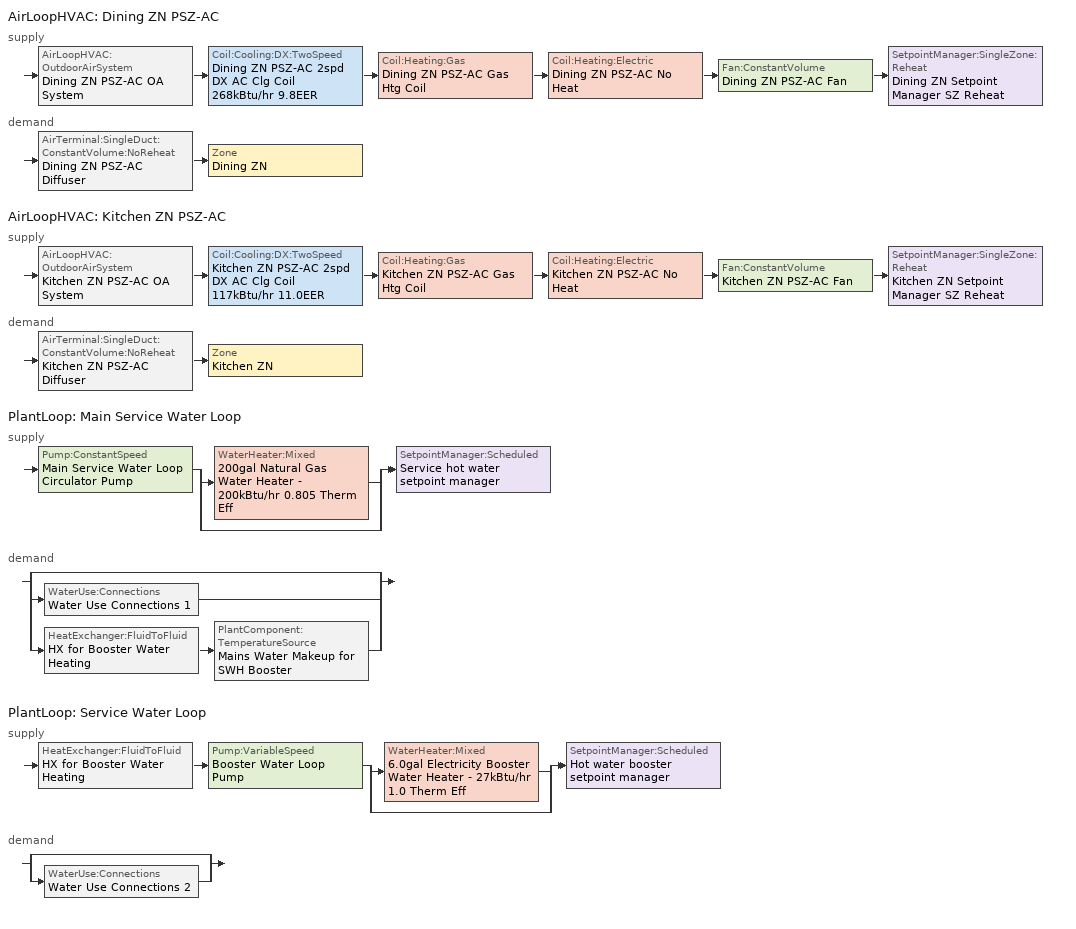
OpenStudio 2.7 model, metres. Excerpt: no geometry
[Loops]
AirLoopHVAC 'Dining ZN PSZ-AC'
 supply: AirLoopHVAC:OutdoorAirSystem 'Dining ZN PSZ-AC OA System' > Coil:Cooling:DX:TwoSpeed 'Dining ZN PSZ-AC 2spd DX AC Clg Coil 268kBtu/hr 9.8EER' > Coil:Heating:Gas 'Dining ZN PSZ-AC Gas Htg Coil' > Coil:Heating:Electric 'Dining ZN PSZ-AC No Heat' > Fan:ConstantVolume 'Dining ZN PSZ-AC Fan' > SetpointManager:SingleZone:Reheat 'Dining ZN Setpoint Manager SZ Reheat'
 demand: AirTerminal:SingleDuct:ConstantVolume:NoReheat 'Dining ZN PSZ-AC Diffuser' > Zone 'Dining ZN'
AirLoopHVAC 'Kitchen ZN PSZ-AC'
 supply: AirLoopHVAC:OutdoorAirSystem 'Kitchen ZN PSZ-AC OA System' > Coil:Cooling:DX:TwoSpeed 'Kitchen ZN PSZ-AC 2spd DX AC Clg Coil 117kBtu/hr 11.0EER' > Coil:Heating:Gas 'Kitchen ZN PSZ-AC Gas Htg Coil' > Coil:Heating:Electric 'Kitchen ZN PSZ-AC No Heat' > Fan:ConstantVolume 'Kitchen ZN PSZ-AC Fan' > SetpointManager:SingleZone:Reheat 'Kitchen ZN Setpoint Manager SZ Reheat'
 demand: AirTerminal:SingleDuct:ConstantVolume:NoReheat 'Kitchen ZN PSZ-AC Diffuser' > Zone 'Kitchen ZN'
PlantLoop 'Main Service Water Loop'
 supply: Pump:ConstantSpeed 'Main Service Water Loop Circulator Pump' > split
  | WaterHeater:Mixed '200gal Natural Gas Water Heater - 200kBtu/hr 0.805 Therm Eff'
  | bypass
  join > SetpointManager:Scheduled 'Service hot water setpoint manager'
 demand: split
  | bypass
  | WaterUse:Connections 'Water Use Connections 1'
  | HeatExchanger:FluidToFluid 'HX for Booster Water Heating' > PlantComponent:TemperatureSource 'Mains Water Makeup for SWH Booster'
PlantLoop 'Service Water Loop'
 supply: HeatExchanger:FluidToFluid 'HX for Booster Water Heating' > Pump:VariableSpeed 'Booster Water Loop Pump' > split
  | WaterHeater:Mixed '6.0gal Electricity Booster Water Heater - 27kBtu/hr 1.0 Therm Eff'
  | bypass
  join > SetpointManager:Scheduled 'Hot water booster setpoint manager'
 demand: split
  | bypass
  | WaterUse:Connections 'Water Use Connections 2'
[Sizing:Zone] Zone Cooling Design Supply Air Temperature Input Method=SupplyAirTemperature; Zone Cooling Design Supply Air Temperature {C}=12.7778; Zone Cooling Design Supply Air Temperature Difference {deltaC}=11.11; Zone Heating Design Supply Air Temperature Input Method=SupplyAirTemperature; Zone Heating Design Supply Air Temperature {C}=50; Zone Heating Design Supply Air Temperature Difference {deltaC}=11.11; Zone Cooling Design Supply Air Humidity Ratio {kg-H2O/kg-air}=0.0085; Zone Heating Design Supply Air Humidity Ratio {kg-H2O/kg-air}=0.008; Cooling Design Air Flow Method=DesignDayWithLimit; Heating Design Air Flow Method=DesignDay; Account for Dedicated Outdoor Air System=No; Dedicated Outdoor Air System Control Strategy=NeutralSupplyAir; Dedicated Outdoor Air Low Setpoint Temperature for Design {C}=autosize; Dedicated Outdoor Air High Setpoint Temperature for Design {C}=autosize
Name | Cooling Minimum Air Flow per Zone Floor Area {m3/s-m2}
Dining ZN | 0.00358118
Kitchen ZN | 0
[Zone equipment]
Dining ZN: Dining ZN PSZ-AC Diffuser, Dining ZN Exhaust Fan
Kitchen ZN: Kitchen ZN PSZ-AC Diffuser, Kitchen ZN Exhaust Fan
[AirLoopHVAC] Availability Schedule=RestaurantSitDown HVACOperationSchd; Design Supply Air Flow Rate {m3/s}=AutoSize
Dining ZN PSZ-AC; Kitchen ZN PSZ-AC
[Sizing:System] Type of Load to Size On=Sensible; Design Outdoor Air Flow Rate {m3/s}=Autosize; Central Heating Maximum System Air Flow Ratio=1; Preheat Design Temperature {C}=7.22222; Preheat Design Humidity Ratio {kg-H2O/kg-Air}=0.008; Precool Design Temperature {C}=12.7778; Precool Design Humidity Ratio {kg-H2O/kg-Air}=0.008; Central Cooling Design Supply Air Temperature {C}=12.7778; Central Heating Design Supply Air Temperature {C}=50; Sizing Option=Coincident; 100% Outdoor Air in Cooling=No; 100% Outdoor Air in Heating=No; Central Cooling Design Supply Air Humidity Ratio {kg-H2O/kg-Air}=0.0085; Central Heating Design Supply Air Humidity Ratio {kg-H2O/kg-Air}=0.008; Cooling Design Air Flow Method=DesignDay; Cooling Design Air Flow Rate {m3/s}=0; Heating Design Air Flow Method=DesignDay; Heating Design Air Flow Rate {m3/s}=0; System Outdoor Air Method=ZoneSum; Zone Maximum Outdoor Air Fraction=1; Cooling Supply Air Flow Rate Per Floor Area {m3/s-m2}=0.00996765; Cooling Fraction of Autosized Cooling Supply Air Flow Rate=1; Cooling Supply Air Flow Rate Per Unit Cooling Capacity {m3/s-W}=3.94755e-05; Heating Supply Air Flow Rate Per Floor Area {m3/s-m2}=0.00996765; Heating Fraction of Autosized Heating Supply Air Flow Rate=1; Heating Fraction of Autosized Cooling Supply Air Flow Rate=1; Heating Supply Air Flow Rate Per Unit Heating Capacity {m3/s-W}=3.15882e-05; Cooling Design Capacity Method=CoolingDesignCapacity; Cooling Design Capacity {W}=autosize; Cooling Design Capacity Per Floor Area {W/m2}=234.7; Fraction of Autosized Cooling Design Capacity=1; Heating Design Capacity Method=HeatingDesignCapacity; Heating Design Capacity {W}=autosize; Heating Design Capacity Per Floor Area {W/m2}=157; Fraction of Autosized Heating Design Capacity=1; Central Cooling Capacity Control Method=OnOff
Dining ZN PSZ-AC; Kitchen ZN PSZ-AC
[SetpointManager:SingleZone:Reheat] Minimum Supply Air Temperature {C}=12.7778; Maximum Supply Air Temperature {C}=50
Name | Control Zone | Setpoint Node or NodeList
Dining ZN Setpoint Manager SZ Reheat | Dining ZN | Dining ZN PSZ-AC Supply Outlet Node
Kitchen ZN Setpoint Manager SZ Reheat | Kitchen ZN | Kitchen ZN PSZ-AC Supply Outlet Node
[Fan:ConstantVolume] Availability Schedule=RestaurantSitDown HVACOperationSchd; Pressure Rise {Pa}=622.722; Maximum Flow Rate {m3/s}=AutoSize; Motor In Airstream Fraction=1
Name | Fan Total Efficiency | Motor Efficiency
Dining ZN PSZ-AC Fan | 0.58175 | 0.895
Kitchen ZN PSZ-AC Fan | 0.56225 | 0.865
[Coil:Heating:Gas] Availability Schedule=Always On Discrete; Gas Burner Efficiency=0.8; Nominal Capacity {W}=AutoSize; Parasitic Electric Load {W}=0; Parasitic Gas Load {W}=0
Dining ZN PSZ-AC Gas Htg Coil; Kitchen ZN PSZ-AC Gas Htg Coil
[Coil:Heating:Electric] Availability Schedule=Always Off Discrete; Efficiency=1; Nominal Capacity {W}=0
Dining ZN PSZ-AC No Heat; Kitchen ZN PSZ-AC No Heat
[Coil:Cooling:DX:TwoSpeed] Availability Schedule=Always On Discrete; Rated High Speed Total Cooling Capacity {W}=Autosize; Rated High Speed Sensible Heat Ratio=Autosize; Rated High Speed Air Flow Rate {m3/s}=Autosize; Total Cooling Capacity Function of Temperature Curve=PSZ-AC_Unitary_PackagecoolCapFT; Total Cooling Capacity Function of Flow Fraction Curve=PSZ-AC_Unitary_PackagecoolFFF; Energy Input Ratio Function of Temperature Curve=PSZ-AC DX Unitary Package EIRFT; Energy Input Ratio Function of Flow Fraction Curve=PSZ-AC_Unitary_PackagecoolEIRFFF; Part Load Fraction Correlation Curve=PSZ-AC_Unitary_PackagecoolPLR; Rated Low Speed Total Cooling Capacity {W}=Autosize; Rated Low Speed Sensible Heat Ratio=0.69; Low Speed Total Cooling Capacity Function of Temperature Curve=PSZ-AC_Unitary_PackagecoolCapFT; Low Speed Energy Input Ratio Function of Temperature Curve=PSZ-AC DX Unitary Package EIRFT; Condenser Type=AirCooled; High Speed Evaporative Condenser Effectiveness=0; High Speed Evaporative Condenser Air Flow Rate {m3/s}=Autosize; High Speed Evaporative Condenser Pump Rated Power Consumption {W}=Autosize; Low Speed Evaporative Condenser Effectiveness=0; Low Speed Evaporative Condenser Air Flow Rate {m3/s}=Autosize; Low Speed Evaporative Condenser Pump Rated Power Consumption {W}=Autosize; Basin Heater Capacity {W/K}=10; Basin Heater Setpoint Temperature {C}=2
Name | Rated High Speed COP {W/W} | Rated Low Speed COP {W/W}
Dining ZN PSZ-AC 2spd DX AC Clg Coil 268kBtu/hr 9.8EER | 3.39929 | 3.39929
Kitchen ZN PSZ-AC 2spd DX AC Clg Coil 117kBtu/hr 11.0EER | 3.79883 | 3.79883
[Controller:OutdoorAir] Minimum Outdoor Air Flow Rate {m3/s}=autosize; Maximum Outdoor Air Flow Rate {m3/s}=Autosize; Economizer Control Type=DifferentialEnthalpy; Economizer Control Action Type=ModulateFlow; Lockout Type=NoLockout; Minimum Limit Type=FixedMinimum; Minimum Outdoor Air Schedule=RestaurantSitDown MinOA_MotorizedDamper_Sched; High Humidity Control=No; Heat Recovery Bypass Control Type=BypassWhenOAFlowGreaterThanMinimum
Name | Controller Mechanical Ventilation
Dining ZN PSZ-AC OA System Controller | Controller Mechanical Ventilation 1
Kitchen ZN PSZ-AC OA System Controller | Controller Mechanical Ventilation 2
[Controller:MechanicalVentilation] Availability Schedule=Always On Discrete; System Outdoor Air Method=ZoneSum
Controller Mechanical Ventilation 1; Controller Mechanical Ventilation 2
[AirLoopHVAC:OutdoorAirSystem]
Name | Controller
Dining ZN PSZ-AC OA System | Dining ZN PSZ-AC OA System Controller
Kitchen ZN PSZ-AC OA System | Kitchen ZN PSZ-AC OA System Controller
[AirTerminal:SingleDuct:ConstantVolume:NoReheat] Availability Schedule=Always On Discrete; Maximum Air Flow Rate {m3/s}=AutoSize
Dining ZN PSZ-AC Diffuser; Kitchen ZN PSZ-AC Diffuser
[Fan:ZoneExhaust] Availability Schedule=RestaurantSitDown HVACOperationSchd; System Availability Manager Coupling Mode=Decoupled
Name | Fan Total Efficiency | Pressure Rise {Pa} | Maximum Flow Rate {m3/s}
Dining ZN Exhaust Fan | 1 | 0 | 1.331432
Kitchen ZN Exhaust Fan | 0.385 | 124.544 | 2.548516
[Refrigeration:System]
RefrSystem - FullServiceRestaurant: Refrigeration Condenser=Refrigeration Condenser Air Cooled 1; Minimum Condensing Temperature {C}=21; Refrigeration System Working Fluid Type=R404a; Suction Temperature Control Type=ConstantSuctionTemperature; Suction Piping Zone=Kitchen ZN
[Refrigeration:Case]
Case Full Service Restaurant: Availability Schedule=Always On Discrete; Zone=Kitchen ZN; Rated Ambient Temperature {C}=23.8889; Rated Ambient Relative Humidity {percent}=55; Rated Total Cooling Capacity per Unit Length {W/m}=705.755; Rated Latent Heat Ratio=0.3; Rated Runtime Fraction=0.85; Case Length {m}=3.048; Case Operating Temperature {C}=2; Latent Case Credit Curve Type=CaseTemperatureMethod; Latent Case Credit Curve=Refrigeration Case Latent Credit Curve; Standard Case Fan Power per Unit Length {W/m}=61.8673; Operating Case Fan Power per Unit Length {W/m}=61.8673; Standard Case Lighting Power per Unit Length {W/m}=108.268; Installed Case Lighting Power per Unit Length {W/m}=108.268; Case Lighting Schedule=Always On Discrete; Fraction of Lighting Energy to Case=0.5; Anti-Sweat Heater Control Type=None; Humidity at Zero Anti-Sweat Heater Energy {percent}=0; Case Height {m}=1.5; Fraction of Anti-Sweat Heater Energy to Case=0.7; Case Defrost Power per Unit Length {W/m}=0; Case Defrost Type=OffCycle; Case Defrost Schedule=Refrigeration Defrost Schedule; Case Defrost Drip-Down Schedule=Refrigeration Defrost Schedule 1; Defrost Energy Correction Curve Type=None; Under Case HVAC Return Air Fraction=0; Refrigerated Case Restocking Schedule=Always Off; Case Credit Fraction Schedule=Refrigeration Case Credit Schedule; Design Evaporator Temperature or Brine Inlet Temperature {C}=-5.56
[Refrigeration:WalkIn]
Walk-In Full Service Restaurant: Availability Schedule=Always On Discrete; Rated Coil Cooling Capacity {W}=1678.72; Operating Temperature {C}=-23; Rated Cooling Source Temperature {C}=-28.3333; Rated Total Heating Power {W}=0; Rated Cooling Coil Fan Power {W}=51.5886; Rated Circulation Fan Power {W}=0; Rated Total Lighting Power {W}=80.52; Lighting Schedule=FullServiceRestaurant Bldg Light; Defrost Type=Electric; Defrost Control Type=TimeSchedule; Defrost Schedule=Refrigeration Defrost Schedule 2; Defrost Drip-Down Schedule=Refrigeration Defrost Schedule 3; Defrost Power {W}=2000.8; Temperature Termination Defrost Fraction to Ice=0.7; Restocking Schedule=RestaurantSitDown Kitchen_Case:1_WALKINFREEZER_WalkInStockingSched; Insulated Floor Surface Area {m2}=7.43224; Insulated Floor U-Value {W/m2-K}=0.207; WalkIn Zone Boundary 1=Refrigeration Walk In Zone Boundary 1
[Refrigeration:WalkIn:ZoneBoundary]
Refrigeration Walk In Zone Boundary 1: Zone=Kitchen ZN; Total Insulated Surface Area Facing Zone {m2}=43.4; Insulated Surface U-Value Facing Zone {W/m2-K}=0.235; Area of Stocking Doors Facing Zone {m2}=2; Height of Stocking Doors Facing Zone {m}=2; Stocking Door Opening Schedule Name Facing Zone=door_wi_sched; Stocking Door Opening Protection Type Facing Zone=StripCurtain
[Refrigeration:Condenser:AirCooled]
Refrigeration Condenser Air Cooled 1: Rated Effective Total Heat Rejection Rate Curve=Curve Linear 1; Rated Subcooling Temperature Difference {deltaC}=0; Condenser Fan Speed Control Type=Fixed; Rated Fan Power {W}=852.175; Minimum Fan Air Flow Ratio=0.1
[PlantLoop] Glycol Concentration=0; Plant Loop Volume {m3}=Autocalculate; Load Distribution Scheme=Optimal
Name | Maximum Loop Temperature {C} | Minimum Loop Temperature {C}
Main Service Water Loop | 60 | 10
Service Water Loop
[Sizing:Plant] Loop Type=Heating; Loop Design Temperature Difference {deltaC}=5; Sizing Option=NonCoincident; Zone Timesteps in Averaging Window=1; Coincident Sizing Factor Mode=None
Name | Design Loop Exit Temperature {C}
Main Service Water Loop | 60
Service Water Loop | 82.2222
[SetpointManager:Scheduled] Control Variable=Temperature
Name | Schedule | Setpoint Node or NodeList
Service hot water setpoint manager | Service Water Loop Temp - 140F | Main Service Water Loop Supply Outlet Node
Hot water booster setpoint manager | Service Water Booster Temp - 180.00000000000006F | Service Water Loop Supply Outlet Node
[Pump:ConstantSpeed]
Main Service Water Loop Circulator Pump: Rated Flow Rate {m3/s}=autosize; Rated Pump Head {Pa}=29891; Rated Power Consumption {W}=autosize; Motor Efficiency=0.7; Fraction of Motor Inefficiencies to Fluid Stream=0; Pump Control Type=Intermittent; Design Power Sizing Method=PowerPerFlowPerPressure; Design Electric Power per Unit Flow Rate {W/(m3/s)}=348701.1; Design Shaft Power per Unit Flow Rate per Unit Head {W-s/m3-Pa}=1.28205
[WaterHeater:Mixed] Deadband Temperature Difference {deltaC}=2; Heater Control Type=Cycle; Off Cycle Parasitic Heat Fraction to Tank=0; On Cycle Parasitic Heat Fraction to Tank=0; Ambient Temperature Indicator=ThermalZone; Ambient Temperature Thermal Zone=Kitchen ZN; Use Side Effectiveness=1; Source Side Effectiveness=1; Use Side Design Flow Rate {m3/s}=autosize; Source Side Design Flow Rate {m3/s}=autosize; Indirect Water Heating Recovery Time {hr}=1.5; Source Side Flow Control Mode=IndirectHeatPrimarySetpoint
Name | Tank Volume {m3} | Setpoint Temperature Schedule | Maximum Temperature Limit {C} | Heater Maximum Capacity {W} | Heater Fuel Type | Heater Thermal Efficiency | Off Cycle Parasitic Fuel Consumption Rate {W} | Off Cycle Parasitic Fuel Type | On Cycle Parasitic Fuel Consumption Rate {W} | On Cycle Parasitic Fuel Type | Off Cycle Loss Coefficient to Ambient Temperature {W/K} | On Cycle Loss Coefficient to Ambient Temperature {W/K}
200gal Natural Gas Water Heater - 200kBtu/hr 0.805 Therm Eff | 0.757082 | Service Water Loop Temp - 140F | 60 | 58614.2 | NaturalGas | 0.805128 | 993.32 | NaturalGas | 993.32 | NaturalGas | 9.66218 | 9.66218
6.0gal Electricity Booster Water Heater - 27kBtu/hr 1.0 Therm Eff | 0.0227125 | Service Water Booster Temp - 180.00000000000006F | 82.2222 | 7999.96 | Electricity | 1 | 0 | Electricity | 0 | Electricity | 1.05486 | 1.05486
[WaterUse:Connections]
Name | Water Use Equipment Name 1
Water Use Connections 1 | Kitchen Service Water Use 2.22gpm
Water Use Connections 2 | Booster Water Fixture - 1.33 gpm at 180F
[WaterUse:Equipment:Definition]
Name | Peak Flow Rate {m3/s} | Target Temperature Schedule | Sensible Fraction Schedule | Latent Fraction Schedule
Kitchen Service Water Use Def 2.22gpm | 0.000139808 | Mixed Water At Faucet Temp - 140F | Fraction Sensible - 0.2 | Fraction Latent - 0.05
Booster Water Fixture Def - 1.33 gpm | 8.391e-05 | Mixed Water At Faucet Temp - 180F
[WaterUse:Equipment] Flow Rate Fraction Schedule=RestaurantSitDown BLDG_SWH_SCH
Name | Water Use Equipment Definition
Kitchen Service Water Use 2.22gpm | Kitchen Service Water Use Def 2.22gpm
Booster Water Fixture - 1.33 gpm at 180F | Booster Water Fixture Def - 1.33 gpm
[Pump:VariableSpeed]
Booster Water Loop Pump: Rated Pump Head {Pa}=0; Rated Power Consumption {W}=0; Motor Efficiency=1; Minimum Flow Rate {m3/s}=0; Pump Control Type=Continuous; Skin Loss Radiative Fraction=0.5; Design Power Sizing Method=PowerPerFlowPerPressure; Design Electric Power per Unit Flow Rate {W/(m3/s)}=348701.1; Design Shaft Power per Unit Flow Rate per Unit Head {W-s/m3-Pa}=1.28205; Design Minimum Flow Rate Fraction=0
[HeatExchanger:FluidToFluid]
HX for Booster Water Heating: Loop Demand Side Design Flow Rate {m3/s}=autosize; Loop Supply Side Design Flow Rate {m3/s}=autosize; Heat Exchange Model Type=Ideal; Heat Exchanger U-Factor Times Area Value {W/K}=autosize; Control Type=UncontrolledOn; Minimum Temperature Difference to Activate Heat Exchanger {deltaC}=0.01; Heat Transfer Metering End Use Type=LoopToLoop; Component Override Cooling Control Temperature Mode=Loop; Sizing Factor=1; Operation Minimum Temperature Limit {C}=0; Operation Maximum Temperature Limit {C}=100
[PlantComponent:TemperatureSource]
Mains Water Makeup for SWH Booster: Design Volume Flow Rate {m3/s}=autosize; Temperature Specification Type=Scheduled; Source Temperature {C}=8; Source Temperature Schedule=Mains Water Temperature
[Schedule:Ruleset]
Name | Default Day Schedule | Summer Design Day Schedule | Winter Design Day Schedule
RestaurantSitDown HVACOperationSchd | RestaurantSitDown HVACOperationSchd Default | RestaurantSitDown HVACOperationSchd Summer Design Day | RestaurantSitDown HVACOperationSchd Winter Design Day
RestaurantSitDown MinOA_MotorizedDamper_Sched | RestaurantSitDown MinOA_MotorizedDamper_Sched Default | RestaurantSitDown MinOA_MotorizedDamper_Sched Summer Design Day | RestaurantSitDown MinOA_MotorizedDamper_Sched Winter Design Day
Always Off | Always Off Default | Always Off Summer Design Day 16 | Always Off Winter Design Day 16
Refrigeration Defrost Schedule | Refrigeration Defrost Schedule Default
Refrigeration Defrost Schedule 1 | Refrigeration Defrost Schedule Default 1
Refrigeration Case Credit Schedule | Refrigeration Case Credit Schedule Default
RestaurantSitDown Kitchen_Case:1_WALKINFREEZER_WalkInStockingSched | RestaurantSitDown Kitchen_Case:1_WALKINFREEZER_WalkInStockingSched Default | RestaurantSitDown Kitchen_Case:1_WALKINFREEZER_WalkInStockingSched Summer Design Day | RestaurantSitDown Kitchen_Case:1_WALKINFREEZER_WalkInStockingSched Winter Design Day
FullServiceRestaurant Bldg Light | FullServiceRestaurant Bldg Light Default | FullServiceRestaurant Bldg Light Summer Design Day | FullServiceRestaurant Bldg Light Winter Design Day
door_wi_sched | door_wi_sched Default
Refrigeration Defrost Schedule 2 | Refrigeration Defrost Schedule Default 2
Refrigeration Defrost Schedule 3 | Refrigeration Defrost Schedule Default 3
Service Water Loop Temp - 140F | Service Water Loop Temp - 140F Default
Fraction Sensible - 0.2 | Fraction Sensible - 0.2 Default
Fraction Latent - 0.05 | Fraction Latent - 0.05 Default
Mixed Water At Faucet Temp - 140F | Mixed Water At Faucet Temp - 140F Default
RestaurantSitDown BLDG_SWH_SCH | RestaurantSitDown BLDG_SWH_SCH Default | RestaurantSitDown BLDG_SWH_SCH Summer Design Day | RestaurantSitDown BLDG_SWH_SCH Winter Design Day
Service Water Booster Temp - 180.00000000000006F | Service Water Booster Temp - 180.00000000000006F Default
Mixed Water At Faucet Temp - 180F | Mixed Water At Faucet Temp - 180F Default
[Schedule:Day]
RestaurantSitDown HVACOperationSchd Default; RestaurantSitDown HVACOperationSchd Winter Design Day; RestaurantSitDown HVACOperationSchd Summer Design Day; RestaurantSitDown HVACOperationSchd Default|WntrDsn|SmrDsn|Sun|Wkdy Day: 1, 0, 1, 5, 0, 0, 24, 0, 1
RestaurantSitDown MinOA_MotorizedDamper_Sched Default; RestaurantSitDown MinOA_MotorizedDamper_Sched Summer Design Day; RestaurantSitDown MinOA_MotorizedDamper_Sched Default|SmrDsn|Sat|Wkdy Day: 1, 0, 1, 6, 0, 0, 24, 0, 1
RestaurantSitDown MinOA_MotorizedDamper_Sched Winter Design Day; FullServiceRestaurant Bldg Light Summer Design Day: 24, 0, 1
Always Off Default: 1, 0, 0.08, 2, 0, 0.04, 4, 0, 0.01, 5, 0, 0.04, 6, 0, 0.27, 7, 0, 0.94, 8, 0, 1, 9, 0, 0.96, 10, 0, 0.84, 11, 0, 0.76, 12, 0, 0.61, 13, 0, 0.53, 14, 0, 0.47, 15, 0, 0.41, 16, 0, 0.47, 17, 0, 0.55, 18, 0, 0.73, 19, 0, 0.86, 20, 0, 0.82, 21, 0, 0.75, 22, 0, 0.61, 23, 0, 0.53, 24, 0, 1
Always Off Winter Design Day 16; Always Off Summer Design Day 16: 7, 0, 29.4, 8, 0, 26.7, 17, 0, 23.9, 18, 0, 26.7, 24, 0, 29.4
Refrigeration Defrost Schedule Default; Refrigeration Defrost Schedule Default 1: 0, 59, 0, 24, 0, 0
Refrigeration Case Credit Schedule Default: 7, 0, 0.2, 21, 0, 0.4, 24, 0, 0.2
RestaurantSitDown Kitchen_Case:1_WALKINFREEZER_WalkInStockingSched Default: 4, 0, 0, 5, 0, 725, 6, 0, 417, 7, 0, 290, 24, 0, 0
RestaurantSitDown Kitchen_Case:1_WALKINFREEZER_WalkInStockingSched Winter Design Day; RestaurantSitDown Kitchen_Case:1_WALKINFREEZER_WalkInStockingSched Summer Design Day; RestaurantSitDown Kitchen_Case:1_WALKINFREEZER_WalkInStockingSched WntrDsn|SmrDsn|Wknd|Mon|Wed|Thu Day: 4, 0, 0, 5, 0, 125, 6, 0, 117, 7, 0, 90, 19, 0, 0, 20, 0, 125, 21, 0, 117, 22, 0, 90, 24, 0, 0
FullServiceRestaurant Bldg Light Default: 1, 0, 0.45, 5, 0, 0.15, 6, 0, 0.45, 24, 0, 0.9
FullServiceRestaurant Bldg Light Winter Design Day: 24, 0, 0
door_wi_sched Default: 6, 0, 0, 22, 0, 0.0625, 24, 0, 0
Refrigeration Defrost Schedule Default 2; Refrigeration Defrost Schedule Default 3: 0, 59, 1, 10, 0, 0, 10, 59, 1, 24, 0, 0
Service Water Loop Temp - 140F Default; Mixed Water At Faucet Temp - 140F Default: 24, 0, 60
Fraction Sensible - 0.2 Default: 24, 0, 0.2
Fraction Latent - 0.05 Default: 24, 0, 0.05
RestaurantSitDown BLDG_SWH_SCH Default: 1, 0, 0.25, 6, 0, 0, 10, 0, 0.15, 12, 0, 0.5, 14, 0, 0.4, 17, 0, 0.3, 18, 0, 0.4, 20, 0, 0.5, 21, 0, 0.4, 22, 0, 0.5, 23, 0, 0.4, 24, 0, 0.2
RestaurantSitDown BLDG_SWH_SCH Summer Design Day; RestaurantSitDown BLDG_SWH_SCH SmrDsn|Wkdy Day: 1, 0, 0.2, 6, 0, 0, 7, 0, 0.15, 8, 0, 0.6, 9, 0, 0.55, 10, 0, 0.45, 11, 0, 0.4, 12, 0, 0.45, 13, 0, 0.4, 14, 0, 0.35, 17, 0, 0.3, 18, 0, 0.4, 19, 0, 0.55, 20, 0, 0.6, 21, 0, 0.5, 22, 0, 0.55, 23, 0, 0.45, 24, 0, 0.25
RestaurantSitDown BLDG_SWH_SCH Winter Design Day; RestaurantSitDown BLDG_SWH_SCH WntrDsn|Sat Day: 1, 0, 0.2, 6, 0, 0, 9, 0, 0.15, 10, 0, 0.5, 11, 0, 0.45, 13, 0, 0.5, 14, 0, 0.45, 16, 0, 0.4, 17, 0, 0.35, 18, 0, 0.4, 20, 0, 0.55, 21, 0, 0.5, 22, 0, 0.55, 23, 0, 0.4, 24, 0, 0.3
Service Water Booster Temp - 180.00000000000006F Default; Mixed Water At Faucet Temp - 180F Default: 24, 0, 82.2222
[Schedule:Rule] Date Specification Type=DateRange; Start Month=1; Start Day=1; End Month=12; End Day=31
Name | Schedule Ruleset | Rule Order | Day Schedule | Apply Sunday | Apply Monday | Apply Tuesday | Apply Wednesday | Apply Thursday | Apply Friday | Apply Saturday
Schedule Rule 15 | RestaurantSitDown HVACOperationSchd | 0 | RestaurantSitDown HVACOperationSchd Default|WntrDsn|SmrDsn|Sun|Wkdy Day | Yes | Yes | Yes | Yes | Yes | Yes
Schedule Rule 16 | RestaurantSitDown MinOA_MotorizedDamper_Sched | 0 | RestaurantSitDown MinOA_MotorizedDamper_Sched Default|SmrDsn|Sat|Wkdy Day |  | Yes | Yes | Yes | Yes | Yes | Yes
Schedule Rule 17 | RestaurantSitDown Kitchen_Case:1_WALKINFREEZER_WalkInStockingSched | 0 | RestaurantSitDown Kitchen_Case:1_WALKINFREEZER_WalkInStockingSched WntrDsn|SmrDsn|Wknd|Mon|Wed|Thu Day | Yes | Yes |  | Yes | Yes |  | Yes
Schedule Rule 21 | RestaurantSitDown BLDG_SWH_SCH | 1 | RestaurantSitDown BLDG_SWH_SCH SmrDsn|Wkdy Day |  | Yes | Yes | Yes | Yes | Yes
Schedule Rule 22 | RestaurantSitDown BLDG_SWH_SCH | 0 | RestaurantSitDown BLDG_SWH_SCH WntrDsn|Sat Day |  |  |  |  |  |  | Yes
[Schedule:Constant]
Name | Value
Always On Discrete | 1
Always Off Discrete | 0
Mains Water Temperature | 10
[Curve:Cubic]
Refrigeration Case Latent Credit Curve: Coefficient1 Constant=0.0265263; Coefficient2 x=0.00107803; Coefficient3 x**2=-6.02558e-05; Coefficient4 x**3=1.23732e-06; Minimum Value of x=-35; Maximum Value of x=20
[Curve:Linear]
Curve Linear 1: Coefficient1 Constant=0; Coefficient2 x=636.438; Minimum Value of x=1.4; Maximum Value of x=33.3
[Curve:Biquadratic] Minimum Value of x=12.77778; Maximum Value of x=23.88889; Minimum Value of y=21.11111; Maximum Value of y=46.11111
Name | Coefficient1 Constant | Coefficient2 x | Coefficient3 x**2 | Coefficient4 y | Coefficient5 y**2 | Coefficient6 x*y
PSZ-AC_Unitary_PackagecoolCapFT | 0.766956 | 0.0107756 | -4.14703e-05 | 0.00134961 | -0.000261144 | 0.000457488
PSZ-AC DX Unitary Package EIRFT | 0.297145 | 0.0430933 | -0.000748766 | 0.00597727 | 0.000482112 | -0.000956448
[Curve:Quadratic]
Name | Coefficient1 Constant | Coefficient2 x | Coefficient3 x**2 | Minimum Value of x | Maximum Value of x
PSZ-AC_Unitary_PackagecoolFFF | 0.8 | 0.2 | 0 | 0.5 | 1.5
PSZ-AC_Unitary_PackagecoolEIRFFF | 1.156 | -0.1816 | 0.0256 | 0.5 | 1.5
PSZ-AC_Unitary_PackagecoolPLR | 0.75 | 0.25 | 0 | 0 | 1
